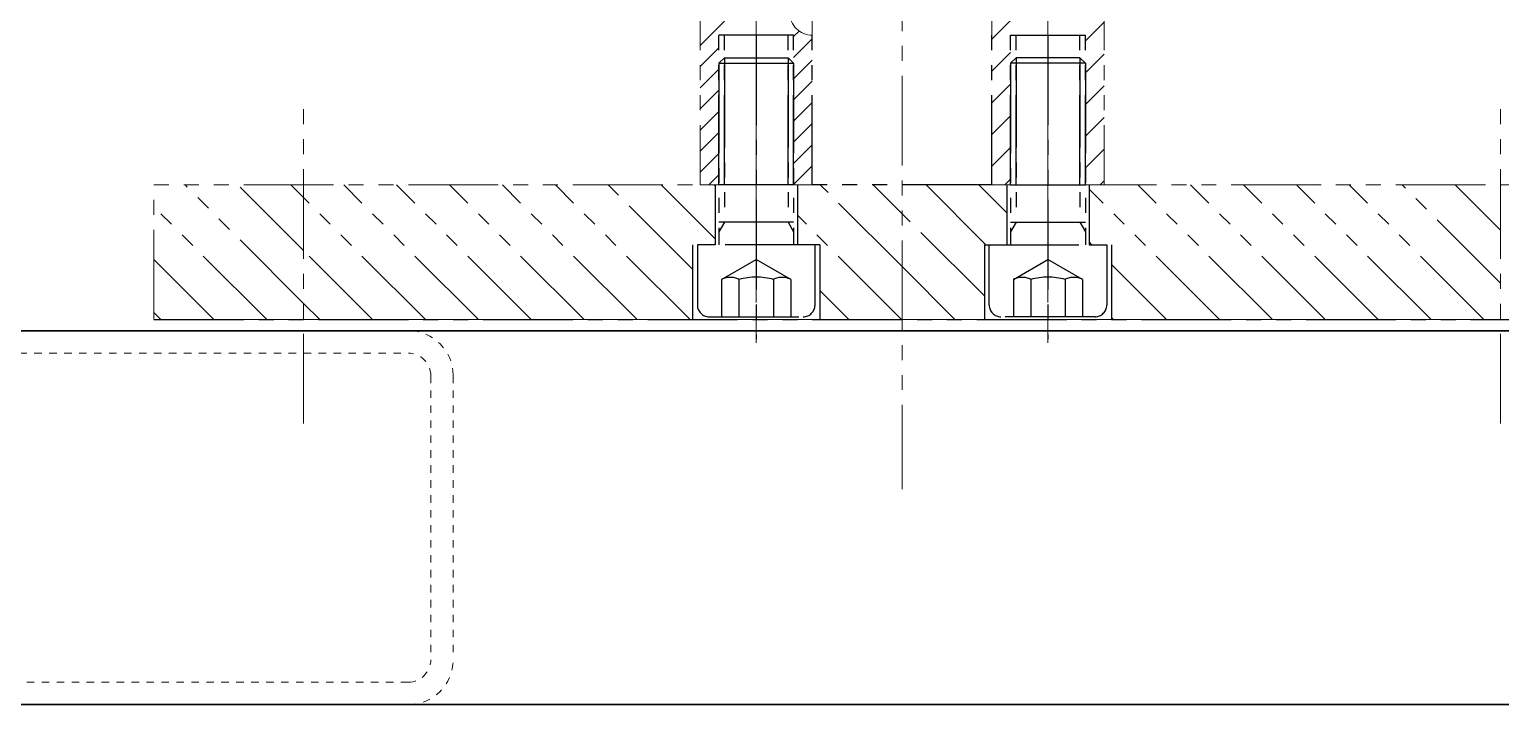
# Model space of a CAD drawing. Header units: millimetres. Extents: x -67280 to 67280, y -47520 to 47520.
# Drawn here: x 54277.3 to 54473.9, y -10783.5 to -10693.2 of the extents above; entities that cross this region are included whole.
import ezdxf

# ---------------------------------------------------------------- set-up
doc = ezdxf.new("R2010")
doc.units = ezdxf.units.MM
for name, pattern in [('AD_LTYPE0 0.18 mm_1_1_1_1_1_1_1_1_1_1_1_1_1_1_1_1', [16, 13, -1, 1, -1]), ('双点画线', [22, 12, -2, 2, -2, 2, -2]), ('虚线', [2, 1, -1])]:
    doc.linetypes.add(name, pattern=pattern)
for name, color, linetype, lineweight in [('7', 30, '双点画线', 18), ('ACAD中心线层', 1, 'AD_LTYPE0 0.18 mm_1_1_1_1_1_1_1_1_1_1_1_1_1_1_1_1', 25), ('EB0', 7, 'Continuous', 35), ('虚线层', 100, '虚线', 18)]:
    doc.layers.add(name, color=color, linetype=linetype, lineweight=lineweight)

# ---------------------------------------------------------------- blocks, each defined once
blk = doc.blocks.new('*X1729')
at = {"layer": '7'}
for p, q in [((0, -5.93), (0, -171.19)), ((-27, -34.5), (-27, -130.5)), ((-12, -34.5), (-12, -130.5)), ((12, -34.5), (12, -130.5)), ((27, -34.5), (27, -130.5)), ((12, -111.04), (26.04, -97)), ((-19.5, -133.5), (-19.5, -102.5)), ((19.5, -133.5), (19.5, -102.5)), ((-27, -111.85), (-23.75, -108.6)), ((-14.5, -110.67), (-13.76, -109.93)), ((24.5, -111.26), (27, -108.76)), ((-14.5, -113.49), (-12, -110.99)), ((-27, -114.68), (-24.5, -112.18)), ((-14.5, -116.32), (-12, -113.82)), ((12, -115.28), (14.5, -112.78)), ((24.5, -115.51), (27, -113.01)), ((-27, -117.51), (-24.5, -115.01)), ((-27, -120.34), (-24.5, -117.84)), ((-14.5, -119.15), (-12, -116.65)), ((12, -119.52), (14.5, -117.02)), ((24.5, -119.75), (27, -117.25)), ((-80, -162.4), (-80, -118.84)), ((-14.5, -121.98), (-12, -119.48)), ((80, -162.4), (80, -118.84)), ((-27, -123.17), (-24.5, -120.67)), ((12, -123.76), (14.5, -121.26)), ((24.5, -123.99), (27, -121.49)), ((-27, -125.99), (-24.5, -123.49)), ((-14.5, -124.81), (-12, -122.31)), ((-14.5, -127.64), (-12, -125.14)), ((12, -128.01), (14.5, -125.51)), ((24.5, -128.24), (27, -125.74)), ((-27, -128.82), (-24.5, -126.32)), ((-19.5, -126.24), (-19.5, -151.64)), ((19.5, -126.24), (19.5, -151.64)), ((-25.85, -130.5), (-24.5, -129.15)), ((-14.5, -130.47), (-12, -127.97)), ((13.75, -130.5), (14.5, -129.75)), ((100, -130.5), (-100, -130.5)), ((-100, -148.5), (-100, -130.5)), ((-80, -146.35), (-95.85, -130.5)), ((-80, -139.28), (-88.78, -130.5)), ((-80, -132.21), (-81.71, -130.5)), ((-56.64, -148.5), (-74.64, -130.5)), ((-49.57, -148.5), (-67.57, -130.5)), ((-42.5, -148.5), (-60.5, -130.5)), ((-35.43, -148.5), (-53.43, -130.5)), ((-28.35, -148.5), (-46.35, -130.5)), ((-28, -141.78), (-39.28, -130.5)), ((-25, -137.71), (-32.21, -130.5)), ((-12, -130.5), (-27, -130.5)), ((-25, -130.64), (-25.14, -130.5)), ((0, -141.43), (-10.93, -130.5)), ((0, -134.36), (-3.86, -130.5)), ((11.21, -138.5), (3.21, -130.5)), ((14, -134.22), (10.28, -130.5)), ((12, -130.5), (27, -130.5)), ((42.43, -148.5), (25, -131.07)), ((26.48, -130.5), (27, -129.98)), ((49.5, -148.5), (31.5, -130.5)), ((56.57, -148.5), (38.57, -130.5)), ((63.64, -148.5), (45.64, -130.5)), ((70.71, -148.5), (52.71, -130.5)), ((77.78, -148.5), (59.78, -130.5)), ((80, -143.65), (66.85, -130.5)), ((80, -136.58), (73.92, -130.5)), ((-84.92, -148.5), (-100, -133.42)), ((-63.71, -148.5), (-80, -132.21)), ((-0.07, -148.5), (-14, -134.57)), ((11, -145.36), (0, -134.36)), ((-70.78, -148.5), (-80, -139.28)), ((25.36, -138.5), (25, -138.14)), ((-91.99, -148.5), (-100, -140.49)), ((7.07, -148.5), (0, -141.43)), ((35.36, -148.5), (28, -141.14)), ((-7.14, -148.5), (-11, -144.64)), ((-77.85, -148.5), (-80, -146.35)), ((-99.07, -148.5), (-100, -147.57)), ((100, -148.5), (-100, -148.5)), ((28.28, -148.5), (28, -148.22))]:
    blk.add_line(p, q, dxfattribs=at)
at = {"layer": '7', "linetype": '双点画线', "lineweight": 25}
for p, q in [((-12, -130.5), (-12, -70.5)), ((12, -130.5), (12, -70.5)), ((-23.75, -130.5), (-23.75, -107.95)), ((-15.25, -130.5), (-15.25, -107.95)), ((15.25, -130.5), (15.25, -107.95)), ((23.75, -130.5), (23.75, -107.95)), ((-14.5, -110.5), (-24.5, -110.5)), ((-24.5, -130.5), (-24.5, -110.5)), ((-19.5, -110.5), (-19.5, -151.14)), ((-14.5, -130.5), (-14.5, -110.5)), ((14.5, -110.5), (24.5, -110.5)), ((14.5, -130.5), (14.5, -110.5)), ((19.5, -110.5), (19.5, -151.14)), ((24.5, -130.5), (24.5, -110.5)), ((-23.75, -113.5), (-24.5, -114.25)), ((-23.75, -113.5), (-15.25, -113.5)), ((-23.75, -113.5), (-23.75, -135.5)), ((-15.25, -113.5), (-14.5, -114.25)), ((-15.25, -113.5), (-15.25, -135.5)), ((15.25, -113.5), (14.5, -114.25)), ((23.75, -113.5), (15.25, -113.5)), ((15.25, -113.5), (15.25, -135.5)), ((23.75, -113.5), (24.5, -114.25)), ((23.75, -113.5), (23.75, -135.5)), ((-24.5, -114.25), (-14.5, -114.25)), ((-24.5, -114.25), (-24.5, -138.5)), ((-14.5, -114.25), (-14.5, -138.5)), ((24.5, -114.25), (14.5, -114.25)), ((14.5, -114.25), (14.5, -138.5)), ((24.5, -114.25), (24.5, -138.5)), ((-25, -130.5), (-25, -138.5)), ((-14.5, -130.5), (-24.5, -130.5)), ((-14, -130.5), (-14, -138.5)), ((12, -130.5), (-12, -130.5)), ((14, -130.5), (14, -138.5)), ((14.5, -130.5), (24.5, -130.5)), ((25, -130.5), (25, -138.5)), ((-23.75, -135.5), (-24.5, -136.8)), ((-14.5, -135.5), (-24.5, -135.5)), ((-15.25, -135.5), (-14.5, -136.8)), ((15.25, -135.5), (14.5, -136.8)), ((14.5, -135.5), (24.5, -135.5)), ((23.75, -135.5), (24.5, -136.8)), ((-28, -138.5), (-28, -148.5)), ((-11, -138.5), (-28, -138.5)), ((-11.64, -138.5), (-27.37, -138.5)), ((-27.37, -138.5), (-27.37, -146.57)), ((-11.64, -146.57), (-11.64, -138.5)), ((-11, -138.5), (-11, -148.5)), ((11, -138.5), (11, -148.5)), ((11, -138.5), (28, -138.5)), ((11.64, -138.5), (27.37, -138.5)), ((11.64, -146.57), (11.64, -138.5)), ((27.37, -138.5), (27.37, -146.57)), ((28, -138.5), (28, -148.5)), ((-24.12, -143.14), (-19.5, -140.47)), ((-14.88, -143.14), (-19.5, -140.47)), ((14.88, -143.14), (19.5, -140.47)), ((24.12, -143.14), (19.5, -140.47)), ((-24.12, -143.14), (-24.12, -148.14)), ((-21.81, -143.14), (-21.81, -148.14)), ((-17.19, -143.14), (-17.19, -148.14)), ((-14.88, -143.14), (-14.88, -148.14)), ((14.88, -143.14), (14.88, -148.14)), ((17.19, -143.14), (17.19, -148.14)), ((21.81, -143.14), (21.81, -148.14)), ((24.12, -143.14), (24.12, -148.14)), ((-100, -148.5), (100, -148.5)), ((-25.79, -148.14), (-13.21, -148.14)), ((25.79, -148.14), (13.21, -148.14))]:
    blk.add_line(p, q, dxfattribs=at)
at = {"layer": '7'}
blk.add_arc((-12, -107.5), 3, 180, 270, dxfattribs=at)
at = {"layer": '7', "linetype": '双点画线', "lineweight": 25}
for centre, radius, start, end in [((-22.96, -145.45), 2.58, 63.4349, 116.5651), ((-19.5, -151.91), 9.07, 75.2529, 104.7471), ((-16.04, -145.45), 2.58, 63.4349, 116.5651), ((16.04, -145.45), 2.58, 63.4349, 116.5651), ((19.5, -151.91), 9.07, 75.2529, 104.7471), ((22.96, -145.45), 2.58, 63.4349, 116.5651), ((-25.79, -146.57), 1.57, 180, 270), ((-13.21, -146.57), 1.57, 270, 360), ((13.21, -146.57), 1.57, 180, 270), ((25.79, -146.57), 1.57, 270, 360)]:
    blk.add_arc(centre, radius, start, end, dxfattribs=at)
blk = doc.blocks.new('*X1731')
at = {"layer": '虚线层', "linetype": '虚线', "lineweight": 18}
for p, q in [((-34, 10), (54, 10)), ((-40, -34), (-40, 4)), ((60, 4), (60, -34)), ((54, -40), (-34, -40))]:
    blk.add_line(p, q, dxfattribs=at)
at = {"layer": '虚线层'}
for p, q in [((-34, 7), (54, 7)), ((-37, -34), (-37, 4)), ((57, 4), (57, -34)), ((54, -37), (-34, -37))]:
    blk.add_line(p, q, dxfattribs=at)
at = {"layer": '虚线层', "linetype": '虚线', "lineweight": 18}
for centre, start, end in [((-34, 4), 90, 180), ((54, 4), 0, 90), ((-34, -34), 180, 270), ((54, -34), 270, 0)]:
    blk.add_arc(centre, 6, start, end, dxfattribs=at)
at = {"layer": '虚线层'}
for centre, start, end in [((-34, 4), 90, 180), ((54, 4), 0, 90), ((-34, -34), 180, 269.9999), ((54, -34), 270, 360)]:
    blk.add_arc(centre, 3, start, end, dxfattribs=at)

msp = doc.modelspace()

# ---------------------------------------------------------------- linework, layer by layer
at = {"layer": 'EB0'}
for p, q in [((55043.943, -10733.455), (54083.943, -10733.455)), ((54083.943, -10783.455), (55043.943, -10783.455))]:
    msp.add_line(p, q, dxfattribs=at)

# ---------------------------------------------------------------- block references
at = {"layer": 'ACAD中心线层'}
for name, p in [('*X1729', (54393.943, -10583.455)), ('*X1731', (54273.943, -10743.455))]:
    msp.add_blockref(name, p, dxfattribs=at)

doc.saveas('drawing.dxf')
